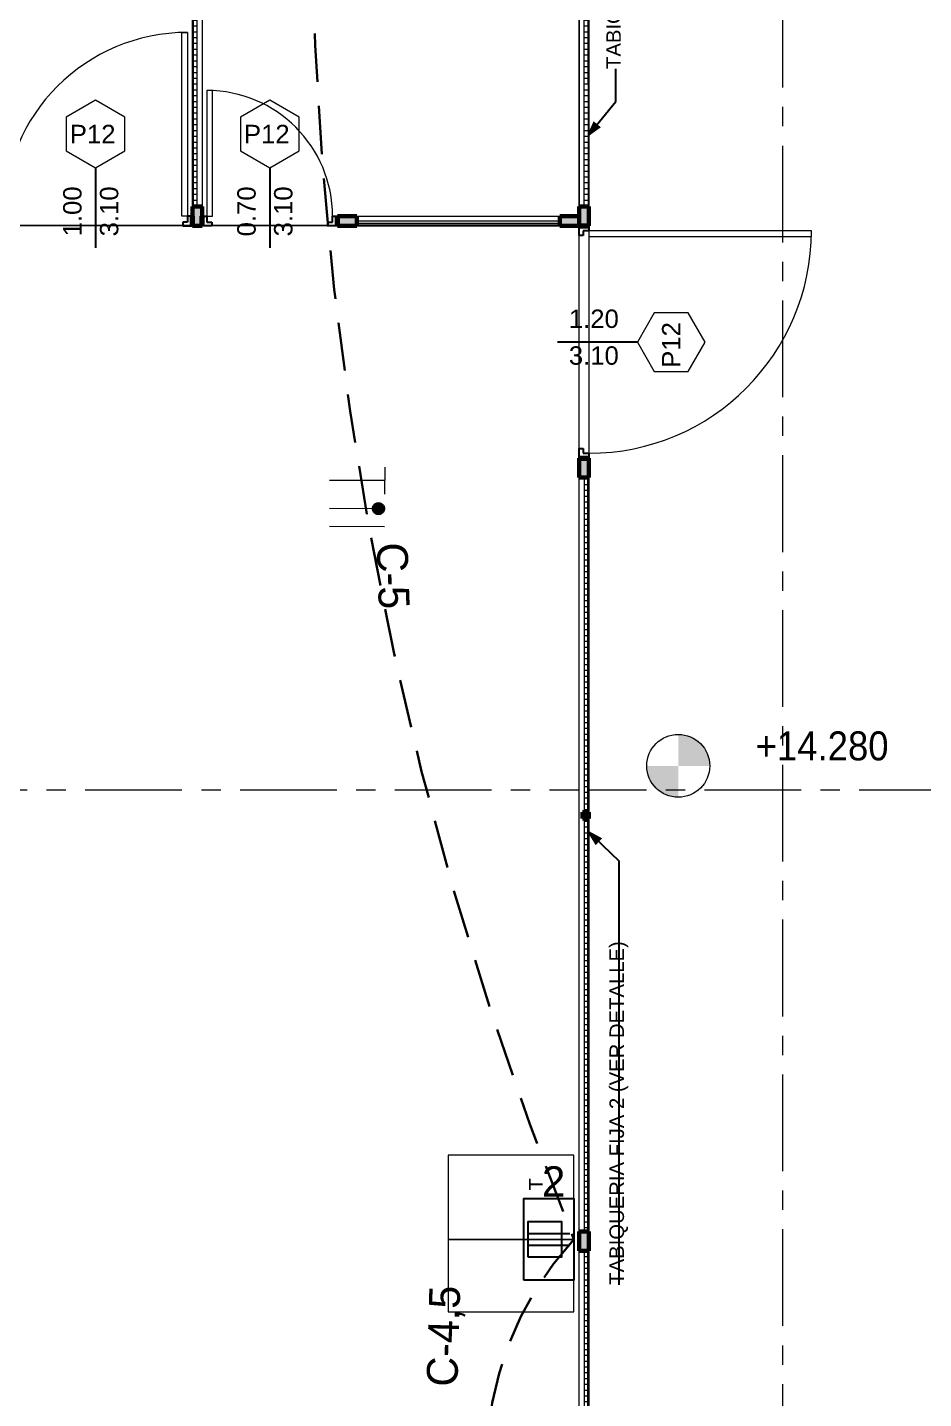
# Model space of a CAD drawing. Header units: inches. Extents: x -19 to 5698, y -728 to 92.
# Drawn here: x 294.67 to 299.3, y 20.54 to 27.62 of the extents above; entities that cross this region are included whole.
import ezdxf

# ---------------------------------------------------------------- set-up
doc = ezdxf.new("R2010")
doc.units = ezdxf.units.IN
doc.header["$MEASUREMENT"] = 0
doc.set_wipeout_variables(frame=1)
for name, pattern in [('CONTINUA', [0]), ('HIDDEN', [0.375, 0.25, -0.125]), ('Punto & Raya', [0.65, 0.5, -0.075, 0, -0.075]), ('RAYITAS', [0.375, 0.25, -0.125]), ('Wipeout_Contour', [1, 0, -1])]:
    doc.linetypes.add(name, pattern=pattern)
doc.layers.get('0').update_dxf_attribs({"color": 61})
for name, color, linetype, lineweight in [('00 conduct tomacorr', 120, 'HIDDEN', 30), ('00 IE CKTO ILUMINACION', 3, 'Continuous', 50), ('00 IE LUZ EMERGENCIA', 253, 'Continuous', 0), ('T-TECHO-E', 150, 'Continuous', 20), ('T.S.', 61, 'Continuous', 25), ('TOMACORRIENTE', 22, 'RAYITAS', 9)]:
    doc.layers.add(name, color=color, linetype=linetype, lineweight=lineweight)
for name, color, linetype in [('02 _ ARQ _ ALB _ Mobiliario', 7, 'Continuous'), ('02 _ ARQ _ ALB _ Muros Interiores', 7, 'Continuous'), ('02 _ ARQ _ ZON _ Espacio.3D', 7, 'Continuous'), ('Acabado - Muros', 7, 'Continuous'), ('Marcador - Secciones', 7, 'Continuous'), ('Notas - Etiquetas', 7, 'Continuous')]:
    doc.layers.add(name, color=color, linetype=linetype)
doc.styles.add('Annotative', font='arial.ttf')
doc.styles.add('Estilo_Generado_4', font='swisse.ttf')
doc.dimstyles.new('Estilo_Generado__8', dxfattribs={"dimtxt": 0.18, "dimasz": 0.0912, "dimexe": 0.18, "dimexo": 0.0625, "dimgap": 0, "dimtad": 0, "dimtih": 1, "dimtoh": 1, "dimdec": 4, "dimzin": 0, "dimdsep": 46, "dimcen": 0.09, "dimadec": 0, "dimazin": 0, "dimtfac": 1, "dimtdec": 4, "dimtmove": 0, "dimatfit": 3, "dimldrblk": 'ARROWHEAD_5', "dimfxl": 1, "dimtolj": 1, "dimtzin": 0, "dimarcsym": 0})
pattern_1 = [(0, (277.50006, 1e-08), (0, 0.03), [])]

# ---------------------------------------------------------------- blocks, each defined once
blk = doc.blocks.new('ARROWHEAD_5')
at = {"linetype": 'Continuous', "lineweight": 0}
blk.add_hatch(color=0, dxfattribs=at).paths.add_polyline_path([(-1, 0.2679), (0, 0), (-1, -0.2679)])
at = {"color": 0, "linetype": 'Continuous', "lineweight": 0}
blk.add_line((0, 0), (-1, 0), dxfattribs=at)
blk = doc.blocks.new('a')
at = {"layer": 'TOMACORRIENTE', "ltscale": 0.05}
h = blk.add_hatch(color=4, dxfattribs=at)
edge = h.paths.add_edge_path()
edge.add_arc((0, 0.0752), 0.0211, 0, 360)
at = {"layer": 'TOMACORRIENTE', "color": 4}
for p, q in [((-0.1455, 0.0963), (-0.0515, 0.0963)), ((-0.0985, 0.0963), (-0.0985, -0.0966)), ((0, 0.0963), (0, -0.0963)), ((0.0623, -0.0963), (0.0623, 0.0963))]:
    blk.add_line(p, q, dxfattribs=at)
blk.add_circle((0, 0.0752), 0.0211, dxfattribs=at)
blk = doc.blocks.new('CABLE 3FACE')
at = {"layer": 'T-TECHO-E', "rotation": 59.94170052614085}
blk.add_blockref('a', (0, 0), dxfattribs=at)
blk = doc.blocks.new('T.S.')
for p, q in [((2755.0914, 1630.1123), (2755.0914, 1629.8975)), ((2755.153, 1630.1123), (2755.153, 1629.8975))]:
    blk.add_line(p, q)
for points in [[(2754.9116, 1630.1338), (2755.3328, 1630.1338), (2755.3328, 1629.8758), (2754.9116, 1629.8758)], [(2755.0298, 1630.1123), (2755.2146, 1630.1123), (2755.2146, 1629.9403), (2755.0298, 1629.9403)]]:
    blk.add_lwpolyline(points, close=True)
at = {"color": 3, "insert": (2755.3768, 1630.1075), "char_height": 0.07, "attachment_point": 1}
blk.add_mtext_dynamic_manual_height_columns('{\\fVerdana|b0|i0|c0|p34;\\C1;T}', width=0.044429, gutter_width=12.5, heights=[0], dxfattribs=at)

msp = doc.modelspace()

# ---------------------------------------------------------------- hatches: boundary and pattern name
at = {"linetype": 'Continuous', "lineweight": 13}
for points in [[(298.0316, 23.8059), (298.1941, 23.8059), (298.1818, 23.8681), (298.1465, 23.9208), (298.0938, 23.956), (298.0316, 23.9684)], [(298.0316, 23.8059), (297.8691, 23.8059), (297.8815, 23.7437), (297.9167, 23.691), (297.9695, 23.6558), (298.0316, 23.6434)]]:
    msp.add_hatch(color=7, dxfattribs=at).paths.add_polyline_path(points)

# ---------------------------------------------------------------- linework, layer by layer
at = {"color": 7, "linetype": 'Continuous', "lineweight": 13}
msp.add_circle((298.0316, 23.8059), 0.1625, dxfattribs=at)
at = {"layer": '02 _ ARQ _ ALB _ Mobiliario', "color": 175, "linetype": 'Continuous', "lineweight": 13, "flags": 128}
for points in [[(297.492, 21.3589), (297.492, 21.7939), (296.842, 21.7939), (296.842, 21.3589)], [(297.492, 21.3589), (296.842, 21.3589), (296.842, 20.9839), (297.492, 20.9839)]]:
    msp.add_lwpolyline(points, close=True, dxfattribs=at)
at = {"layer": '02 _ ARQ _ ALB _ Muros Interiores', "color": 165, "linetype": 'Continuous', "lineweight": 15}
for p, q in [((295.4652, 26.6463), (295.4652, 27.5964)), ((295.4652, 27.5964), (295.4952, 27.5964)), ((295.4952, 27.5964), (295.4952, 26.6463)), ((295.5952, 27.2963), (295.5952, 26.6463)), ((295.6252, 27.2963), (295.5952, 27.2963)), ((295.6252, 26.6463), (295.6252, 27.2963)), ((295.4952, 26.6463), (295.4652, 26.6463)), ((295.5952, 26.6463), (295.6252, 26.6463)), ((298.7201, 26.5713), (297.57, 26.5713)), ((297.57, 26.5713), (297.57, 26.5413)), ((297.57, 26.5413), (298.7201, 26.5413)), ((298.7201, 26.5413), (298.7201, 26.5713))]:
    msp.add_line(p, q, dxfattribs=at)
at = {"layer": '02 _ ARQ _ ALB _ Muros Interiores', "color": 152, "linetype": 'Continuous', "lineweight": 25}
for p, q in [((295.0202, 26.8963), (295.0202, 26.4838)), ((295.9203, 26.8963), (295.9203, 26.4838)), ((297.8201, 25.9963), (297.4076, 25.9963))]:
    msp.add_line(p, q, dxfattribs=at)
at = {"layer": '02 _ ARQ _ ALB _ Muros Interiores', "color": 165, "linetype": 'Continuous', "lineweight": 25}
for p, q in [((295.5202, 26.6463), (295.4952, 26.6463)), ((295.4952, 26.6463), (295.4952, 26.6163)), ((295.5202, 26.5963), (295.5202, 26.6463)), ((295.5702, 26.5963), (295.5702, 26.6463)), ((295.5702, 26.6463), (295.5952, 26.6463)), ((295.5952, 26.6463), (295.5952, 26.6163)), ((296.2453, 26.6163), (296.2453, 26.6463)), ((296.2453, 26.6463), (296.2703, 26.6463)), ((296.2703, 26.6463), (296.2703, 26.5963)), ((295.4952, 26.6163), (295.4702, 26.6163)), ((295.4702, 26.6163), (295.4702, 26.5963)), ((295.4702, 26.5963), (295.5202, 26.5963)), ((295.6202, 26.5963), (295.5702, 26.5963)), ((295.5952, 26.6163), (295.6202, 26.6163)), ((295.6202, 26.6163), (295.6202, 26.5963)), ((296.2203, 26.5963), (296.2203, 26.6163)), ((296.2203, 26.6163), (296.2453, 26.6163)), ((296.2703, 26.5963), (296.2203, 26.5963)), ((297.52, 26.5963), (297.57, 26.5963)), ((297.52, 26.5463), (297.52, 26.5963)), ((297.57, 26.5963), (297.57, 26.5713)), ((297.5401, 26.5463), (297.52, 26.5463)), ((297.57, 26.5713), (297.5401, 26.5713)), ((297.5401, 26.5713), (297.5401, 26.5463)), ((297.52, 25.4463), (297.5401, 25.4463)), ((297.52, 25.3963), (297.52, 25.4463)), ((297.5401, 25.4463), (297.5401, 25.4213)), ((297.57, 25.3963), (297.52, 25.3963)), ((297.5401, 25.4213), (297.57, 25.4213)), ((297.57, 25.4213), (297.57, 25.3963))]:
    msp.add_line(p, q, dxfattribs=at)
at = {"layer": '02 _ ARQ _ ALB _ Muros Interiores', "color": 7, "linetype": 'Continuous', "lineweight": 80}
for p, q in [((295.5202, 26.5963), (295.5202, 26.6463)), ((295.5202, 26.5963), (295.5202, 26.6463)), ((295.5202, 26.5963), (295.5202, 26.6463)), ((295.5702, 26.5963), (295.5702, 26.6463)), ((295.5702, 26.5963), (295.5702, 26.6463)), ((295.5702, 26.5963), (295.5702, 26.6463)), ((296.2703, 26.5963), (296.2703, 26.6463)), ((296.2703, 26.5963), (296.2703, 26.6463)), ((296.2703, 26.5963), (296.2703, 26.6463)), ((297.52, 26.5963), (297.57, 26.5963)), ((297.52, 26.5963), (297.57, 26.5963)), ((297.52, 26.5963), (297.57, 26.5963)), ((297.52, 25.3963), (297.57, 25.3963)), ((297.52, 25.3963), (297.57, 25.3963)), ((297.52, 25.3963), (297.57, 25.3963))]:
    msp.add_line(p, q, dxfattribs=at)
at = {"layer": '02 _ ARQ _ ALB _ Muros Interiores', "color": 251, "linetype": 'Continuous', "lineweight": 13, "flags": 128}
for points in [[(295.0202, 27.2463), (294.8686, 27.1588), (294.8686, 26.9838), (295.0202, 26.8963), (295.1718, 26.9838), (295.1718, 27.1588)], [(295.9203, 27.2463), (295.7687, 27.1588), (295.7687, 26.9838), (295.9203, 26.8963), (296.0718, 26.9838), (296.0718, 27.1588)], [(298.1701, 25.9963), (298.0826, 26.1479), (297.9076, 26.1479), (297.8201, 25.9963), (297.9076, 25.8447), (298.0826, 25.8447)]]:
    msp.add_lwpolyline(points, close=True, dxfattribs=at)
at = {"layer": '02 _ ARQ _ ALB _ Muros Interiores', "color": 165, "linetype": 'Continuous', "lineweight": 15}
for centre, radius, start, end in [((295.4952, 26.6463), 0.9501, 90, 180), ((295.5952, 26.6463), 0.65, 0, 90), ((297.57, 26.5713), 1.15, 270, 0)]:
    msp.add_arc(centre, radius, start, end, dxfattribs=at)
at = {"layer": '02 _ ARQ _ ZON _ Espacio.3D', "color": 254, "linetype": 'Continuous', "lineweight": 0, "flags": 128}
msp.add_lwpolyline([(294.47, 29.7), (285.82, 29.7), (285.82, 26.6), (295.5202, 26.6), (295.5203, 29.7)], close=True, dxfattribs=at)
at = {"layer": '02 _ ARQ _ ZON _ Espacio.3D', "color": 9, "linetype": 'Continuous', "lineweight": 5, "flags": 128}
msp.add_lwpolyline([(295.5703, 29.7), (295.5703, 26.6), (297.5201, 26.5999), (297.5203, 29.6999)], close=True, dxfattribs=at)
at = {"layer": '02 _ ARQ _ ZON _ Espacio.3D', "color": 254, "linetype": 'Continuous', "lineweight": 0, "flags": 128}
msp.add_lwpolyline([(297.57, 29.7), (297.5701, 17.4), (322.07, 17.4)], dxfattribs=at)
msp.add_lwpolyline([(285.82, 11.584, 1.006545), (290.9535, 6.4505), (297.3949, 6.4505), (297.3958, 7.7), (297.6258, 7.7), (297.6258, 6.4505), (302.4195, 6.4505), (302.4195, 7.7), (302.995, 7.7), (302.995, 17.35), (301.67, 17.35), (301.67, 16.9001), (301.07, 16.9), (301.07, 16.2999), (300.57, 16.2998), (300.5701, 17.35), (297.5201, 17.35), (297.5201, 26.5963), (285.82, 26.5963), (285.82, 22.7663), (287.07, 22.7663), (287.07, 22.4977), (285.82, 22.4977)], format="xyb", close=True, dxfattribs=at)
at = {"layer": 'Acabado - Muros', "color": 7, "linetype": 'Continuous', "lineweight": 60}
for p, q in [((296.2702, 26.6463), (296.2702, 26.5963)), ((297.52, 26.6463), (297.52, 26.5963)), ((295.5702, 26.5963), (295.5202, 26.5963)), ((297.57, 26.5963), (297.52, 26.5963)), ((297.57, 25.3963), (297.52, 25.3963))]:
    msp.add_line(p, q, dxfattribs=at)
at = {"layer": 'Marcador - Secciones', "color": 251, "linetype": 'Punto & Raya', "lineweight": 13, "true_color": 0x636466}
for p, q in [((298.5701, 46.2111), (298.5701, 0.8878)), ((282.1667, 23.6815), (306.4527, 23.6815))]:
    msp.add_line(p, q, dxfattribs=at)

# ---------------------------------------------------------------- block references
at = {"layer": '00 conduct tomacorr', "xscale": 1.47256122672843, "yscale": 1.47256122672843, "zscale": 1.47256122672843, "rotation": 209.7894777823319}
msp.add_blockref('CABLE 3FACE', (296.3714, 25.1357, -0.0006), dxfattribs=at)

# ---------------------------------------------------------------- texts
at = {"color": 7, "lineweight": 13, "insert": (298.4316, 23.832), "char_height": 0.15, "attachment_point": 7, "style": 'Estilo_Generado_4'}
msp.add_mtext('\\A1;{\\W0.900000x;\\pql;\\fSwis721 Ex BT|b0|i0|c0|p34;+14.280}', dxfattribs=at)
at = {"layer": '00 IE CKTO ILUMINACION', "color": 4, "linetype": 'CONTINUA', "lineweight": 15}
for s, rotation, p in [('C-5', 272.0228, (296.4724, 24.9574, -0.0007)), ('C-4,5', 88.34923, (296.8899, 20.5957, -0.0013))]:
    msp.add_text(s, height=0.15962, rotation=rotation, dxfattribs=at).set_placement(p)
at = {"layer": '00 IE LUZ EMERGENCIA', "style": 'Annotative'}
msp.add_attdef('2', (297.3267, 21.5802, -0.0007), '', height=0.1562, dxfattribs=at)
at = {"layer": '02 _ ARQ _ ALB _ Muros Interiores', "color": 5, "lineweight": 25, "char_height": 0.095, "attachment_point": 7, "style": 'Estilo_Generado_4'}
for s, insert in [('\\A1;{\\pql;\\pt0;\\fSwis721 Ex BT|b0|i0|c0|p34;P12\\fSwis721 Ex BT|b0|i0|c0|p34;\\fSwis721 Ex BT|b0|i0|c0|p34;\\fSwis721 Ex BT|b0|i0|c0|p34;}', (294.8869, 27.0238)), ('\\A1;{\\pql;\\pt0;\\fSwis721 Ex BT|b0|i0|c0|p34;P12\\fSwis721 Ex BT|b0|i0|c0|p34;\\fSwis721 Ex BT|b0|i0|c0|p34;\\fSwis721 Ex BT|b0|i0|c0|p34;}', (295.7869, 27.0238)), ('\\A1;{\\pql;\\pt0;\\fSwis721 Ex BT|b0|i0|c0|p34;1.20\\fSwis721 Ex BT|b0|i0|c0|p34;\\A1{\\H.66x;\\S^  ;}\\fSwis721 Ex BT|b0|i0|c0|p34;\\fSwis721 Ex BT|b0|i0|c0|p34;}', (297.4661, 26.0413)), ('\\A1;{\\pql;\\pt0;\\fSwis721 Ex BT|b0|i0|c0|p34;3.10\\fSwis721 Ex BT|b0|i0|c0|p34;\\A1{\\H.66x;\\S^  ;}\\fSwis721 Ex BT|b0|i0|c0|p34;\\fSwis721 Ex BT|b0|i0|c0|p34;}', (297.4661, 25.8513))]:
    msp.add_mtext(s, dxfattribs=dict(at, insert=insert))
at = {"layer": '02 _ ARQ _ ALB _ Muros Interiores', "color": 5, "lineweight": 25, "char_height": 0.095, "attachment_point": 7, "rotation": 90, "style": 'Estilo_Generado_4'}
for s, insert in [('\\A1;{\\pql;\\pt0;\\fSwis721 Ex BT|b0|i0|c0|p34;1.00\\fSwis721 Ex BT|b0|i0|c0|p34;\\A1{\\H.66x;\\S^  ;}\\fSwis721 Ex BT|b0|i0|c0|p34;\\fSwis721 Ex BT|b0|i0|c0|p34;}', (294.9752, 26.5423)), ('\\A1;{\\pql;\\pt0;\\fSwis721 Ex BT|b0|i0|c0|p34;3.10\\fSwis721 Ex BT|b0|i0|c0|p34;\\A1{\\H.66x;\\S^  ;}\\fSwis721 Ex BT|b0|i0|c0|p34;\\fSwis721 Ex BT|b0|i0|c0|p34;}', (295.1652, 26.5423)), ('\\A1;{\\pql;\\pt0;\\fSwis721 Ex BT|b0|i0|c0|p34;0.70\\fSwis721 Ex BT|b0|i0|c0|p34;\\A1{\\H.66x;\\S^  ;}\\fSwis721 Ex BT|b0|i0|c0|p34;\\fSwis721 Ex BT|b0|i0|c0|p34;}', (295.8752, 26.5423)), ('\\A1;{\\pql;\\pt0;\\fSwis721 Ex BT|b0|i0|c0|p34;3.10\\fSwis721 Ex BT|b0|i0|c0|p34;\\A1{\\H.66x;\\S^  ;}\\fSwis721 Ex BT|b0|i0|c0|p34;\\fSwis721 Ex BT|b0|i0|c0|p34;}', (296.0652, 26.5423)), ('\\A1;{\\pql;\\pt0;\\fSwis721 Ex BT|b0|i0|c0|p34;P12\\fSwis721 Ex BT|b0|i0|c0|p34;\\fSwis721 Ex BT|b0|i0|c0|p34;\\fSwis721 Ex BT|b0|i0|c0|p34;}', (298.0426, 25.863))]:
    msp.add_mtext(s, dxfattribs=dict(at, insert=insert))
at = {"layer": 'Notas - Etiquetas', "color": 171, "linetype": 'Continuous', "lineweight": 13, "char_height": 0.075, "attachment_point": 4, "style": 'Estilo_Generado_4'}
for insert, rotation in [((297.7083, 27.4075), 90.00007), ((297.7249, 21.1241), 89.99998)]:
    msp.add_mtext('\\A1;{\\pql;\\fSwis721 Ex BT|b0|i0|c0|p34;TABIQUERIA FIJA 2 (VER DETALLE)\\fSwis721 Ex BT|b0|i0|c0|p34; }', dxfattribs=dict(at, insert=insert, rotation=rotation))

# ---------------------------------------------------------------- leaders
at = {"layer": 'Notas - Etiquetas', "color": 144, "linetype": 'Continuous', "lineweight": 13, "annotation_type": 0, "has_hookline": 1, "text_width": 1.9482}
for points, hookline_direction, horizontal_direction in [([(297.555, 27.051), (297.7083, 27.2388), (297.7083, 27.4075)], 0, (-1e-06, 1, 0)), ([(297.555, 23.4765), (297.7249, 23.3158), (297.7249, 21.1241)], 1, (0, 1, 0))]:
    msp.add_leader(points, dimstyle='Estilo_Generado__8', dxfattribs=dict(at, hookline_direction=hookline_direction, horizontal_direction=horizontal_direction))

# ---------------------------------------------------------------- next in the draw order: wipeouts: each hides what was drawn before it
at = {"color": 254, "linetype": 'Wipeout_Contour', "lineweight": 0, "ltscale": 14581.977977}
msp.add_wipeout([(295.5202, 27.9584), (295.5202, 26.6963), (295.5702, 26.6963), (295.5702, 27.9749), (295.5532, 27.9749), (295.5532, 27.9584)], dxfattribs=at).dxf.layer = 'Acabado - Muros'
at = {"color": 254, "linetype": 'Wipeout_Contour', "lineweight": 0, "ltscale": 14594.584002}
msp.add_wipeout([(297.52, 27.9749), (297.52, 26.6963), (297.57, 26.6963), (297.57, 27.9584), (297.537, 27.9584), (297.537, 27.9749)], dxfattribs=at).dxf.layer = 'Acabado - Muros'
at = {"color": 254, "linetype": 'Wipeout_Contour', "lineweight": 0, "ltscale": 9726.871711}
msp.add_wipeout([(297.4201, 26.5963), (297.4201, 26.6463), (296.3702, 26.6463), (296.3702, 26.5963)], dxfattribs=at).dxf.layer = 'Acabado - Muros'
at = {"color": 254, "linetype": 'Wipeout_Contour', "lineweight": 0, "ltscale": 14594.346629}
msp.add_wipeout([(297.52, 25.2963), (297.52, 23.55), (297.537, 23.55), (297.537, 23.5665), (297.57, 23.5665), (297.57, 25.2963)], dxfattribs=at).dxf.layer = 'Acabado - Muros'
at = {"color": 254, "linetype": 'Wipeout_Contour', "lineweight": 0, "ltscale": 14594.117274}
msp.add_wipeout([(297.57, 21.3), (297.52, 21.3), (297.52, 19.15), (297.537, 19.15), (297.537, 19.1665), (297.57, 19.1665)], dxfattribs=at).dxf.layer = 'Acabado - Muros'

# ---------------------------------------------------------------- next in the draw order: linework, layer by layer
at = {"layer": '00 conduct tomacorr'}
msp.add_arc((298.7456, 20.2055, 0.0013), 1.7035, 137.38452, 222.61548, dxfattribs=at)
at = {"layer": 'Acabado - Muros', "color": 251, "linetype": 'Continuous', "lineweight": 13, "flags": 128}
for points in [[(295.5703, 29.6), (295.5702, 27.9749), (295.5702, 26.6963)], [(297.52, 29.6), (297.52, 27.9749), (297.52, 26.6963)], [(295.5202, 27.9584), (295.5202, 26.6963)], [(297.57, 27.9584), (297.57, 26.6963)], [(296.3702, 26.6463), (297.4201, 26.6463)], [(296.3702, 26.5963), (297.4201, 26.5963)], [(297.52, 17.5), (297.52, 19.15), (297.52, 21.3)], [(297.57, 19.1665), (297.57, 21.3)]]:
    msp.add_lwpolyline(points, dxfattribs=at)

# ---------------------------------------------------------------- next in the draw order: wipeouts: each hides what was drawn before it
at = {"color": 254, "linetype": 'Wipeout_Contour', "lineweight": 0, "ltscale": 14594.290155}
msp.add_wipeout([(297.52, 23.55), (297.52, 21.4), (297.57, 21.4), (297.57, 23.5335), (297.537, 23.5335), (297.537, 23.55)], dxfattribs=at).dxf.layer = 'Acabado - Muros'

# ---------------------------------------------------------------- next in the draw order: linework, layer by layer
at = {"layer": 'Acabado - Muros', "color": 251, "linetype": 'Continuous', "lineweight": 13, "flags": 128}
for points in [[(297.52, 21.4), (297.52, 23.55), (297.52, 25.2963)], [(297.57, 23.5665), (297.57, 25.2963)], [(297.57, 21.4), (297.57, 23.5335)]]:
    msp.add_lwpolyline(points, dxfattribs=at)

# ---------------------------------------------------------------- next in the draw order: block references
at = {"layer": 'T.S.', "rotation": 90}
msp.add_blockref('T.S.', (1927.3678, -2733.7632, 0.0006), dxfattribs=at)

# ---------------------------------------------------------------- next in the draw order: wipeouts: each hides what was drawn before it
at = {"color": 254, "linetype": 'Wipeout_Contour', "lineweight": 0, "ltscale": 9721.46413}
msp.add_wipeout([(295.5252, 26.6963), (295.5452, 26.6963), (295.5452, 27.9584), (295.5252, 27.9584)], dxfattribs=at).dxf.layer = 'Acabado - Muros'
at = {"color": 254, "linetype": 'Wipeout_Contour', "lineweight": 0, "ltscale": 9729.542827}
msp.add_wipeout([(297.5651, 26.6963), (297.565, 27.9584), (297.545, 27.9584), (297.5451, 26.6963)], dxfattribs=at).dxf.layer = 'Acabado - Muros'
at = {"color": 254, "linetype": 'Wipeout_Contour', "lineweight": 0, "ltscale": 9726.871273}
msp.add_wipeout([(297.4201, 26.6013), (297.4201, 26.6213), (296.3702, 26.6213), (296.3702, 26.6013)], dxfattribs=at).dxf.layer = 'Acabado - Muros'
at = {"color": 254, "linetype": 'Wipeout_Contour', "lineweight": 0, "ltscale": 9729.265997}
msp.add_wipeout([(297.565, 21.3), (297.545, 21.3), (297.545, 19.1665), (297.565, 19.1665)], dxfattribs=at).dxf.layer = 'Acabado - Muros'

# ---------------------------------------------------------------- next in the draw order: hatches: boundary and pattern name
at = {"layer": 'Acabado - Muros', "linetype": 'Continuous', "lineweight": 0}
h = msp.add_hatch(dxfattribs=at)
h.set_pattern_fill('CONTRACHAPADO_0002', color=254, style=0, pattern_type=2)
h.set_pattern_definition(pattern_1)
h.paths.add_polyline_path([(295.5252, 26.6963), (295.5452, 26.6963), (295.5452, 27.9584), (295.5252, 27.9584)])
h = msp.add_hatch(dxfattribs=at)
h.set_pattern_fill('CONTRACHAPADO_0002', color=254, style=0, pattern_type=2)
h.set_pattern_definition(pattern_1)
h.paths.add_polyline_path([(297.5651, 26.6963), (297.565, 27.9584), (297.545, 27.9584), (297.5451, 26.6963)])
for points in [[(295.5202, 26.6963), (295.5202, 26.5963), (295.5702, 26.5963), (295.5702, 26.6963)], [(296.3702, 26.5963), (296.3702, 26.6463), (296.2702, 26.6463), (296.2702, 26.5963)], [(297.4201, 26.5963), (297.52, 26.5963), (297.52, 26.6463), (297.4201, 26.6463)], [(297.57, 26.6963), (297.52, 26.6963), (297.52, 26.5963), (297.57, 26.5963)]]:
    msp.add_hatch(color=254, dxfattribs=at).paths.add_polyline_path(points)
h = msp.add_hatch(dxfattribs=at)
h.set_pattern_fill('CONTRACHAPADO_0002', color=254, style=0, pattern_type=2)
h.set_pattern_definition(pattern_1)
h.paths.add_polyline_path([(297.4201, 26.6013), (297.4201, 26.6213), (296.3702, 26.6213), (296.3702, 26.6013)])
h = msp.add_hatch(dxfattribs=at)
h.set_pattern_fill('CONTRACHAPADO_0002', color=254, style=0, pattern_type=2)
h.set_pattern_definition(pattern_1)
h.paths.add_polyline_path([(297.565, 21.3), (297.545, 21.3), (297.545, 19.1665), (297.565, 19.1665)])

# ---------------------------------------------------------------- next in the draw order: linework, layer by layer
at = {"layer": '00 conduct tomacorr'}
msp.add_arc((314.9179, 28.3653), 18.7817, 170.9232, 201.90333, dxfattribs=at)
at = {"layer": 'Acabado - Muros', "color": 7, "linetype": 'Continuous', "lineweight": 60}
for p, q in [((295.5202, 26.6963), (295.5202, 26.5963)), ((295.5702, 26.6963), (295.5202, 26.6963)), ((295.5702, 26.6963), (295.5702, 26.5963)), ((296.3702, 26.6463), (296.2702, 26.6463)), ((296.3702, 26.6463), (296.3702, 26.5963)), ((297.4201, 26.6463), (297.4201, 26.5963)), ((297.52, 26.6463), (297.4201, 26.6463)), ((297.52, 26.6963), (297.52, 26.5963)), ((297.57, 26.6963), (297.52, 26.6963)), ((297.57, 26.6963), (297.57, 26.5963)), ((296.3702, 26.5963), (296.2702, 26.5963)), ((297.52, 26.5963), (297.4201, 26.5963)), ((297.57, 21.3), (297.52, 21.3))]:
    msp.add_line(p, q, dxfattribs=at)
at = {"layer": 'Acabado - Muros', "color": 7, "linetype": 'Continuous', "lineweight": 13, "flags": 128}
for points in [[(295.5252, 26.6963), (295.5452, 26.6963), (295.5452, 27.9584), (295.5252, 27.9584)], [(297.5651, 26.6963), (297.5451, 26.6963), (297.545, 27.9584), (297.565, 27.9584)], [(297.4201, 26.6013), (297.4201, 26.6213), (296.3702, 26.6213), (296.3702, 26.6013)], [(297.565, 21.3), (297.545, 21.3), (297.545, 19.1665), (297.565, 19.1665)]]:
    msp.add_lwpolyline(points, close=True, dxfattribs=at)

# ---------------------------------------------------------------- next in the draw order: wipeouts: each hides what was drawn before it
at = {"color": 254, "linetype": 'Wipeout_Contour', "lineweight": 0, "ltscale": 9729.344418}
msp.add_wipeout([(297.565, 23.5335), (297.545, 23.5335), (297.545, 21.4), (297.565, 21.4)], dxfattribs=at).dxf.layer = 'Acabado - Muros'

# ---------------------------------------------------------------- next in the draw order: hatches: boundary and pattern name
at = {"layer": 'Acabado - Muros', "linetype": 'Continuous', "lineweight": 0}
h = msp.add_hatch(dxfattribs=at)
h.set_pattern_fill('CONTRACHAPADO_0002', color=254, style=0, pattern_type=2)
h.set_pattern_definition(pattern_1)
h.paths.add_polyline_path([(297.565, 23.5335), (297.545, 23.5335), (297.545, 21.4), (297.565, 21.4)])
msp.add_hatch(color=254, dxfattribs=at).paths.add_polyline_path([(297.52, 21.4), (297.52, 21.3), (297.57, 21.3), (297.57, 21.4)])

# ---------------------------------------------------------------- next in the draw order: linework, layer by layer
at = {"layer": 'Acabado - Muros', "color": 7, "linetype": 'Continuous', "lineweight": 60}
for p, q in [((297.52, 21.4), (297.52, 21.3)), ((297.57, 21.4), (297.52, 21.4)), ((297.57, 21.4), (297.57, 21.3))]:
    msp.add_line(p, q, dxfattribs=at)
at = {"layer": 'Acabado - Muros', "color": 7, "linetype": 'Continuous', "lineweight": 13, "flags": 128}
msp.add_lwpolyline([(297.565, 23.5335), (297.545, 23.5335), (297.545, 21.4), (297.565, 21.4)], close=True, dxfattribs=at)

# ---------------------------------------------------------------- next in the draw order: wipeouts: each hides what was drawn before it
at = {"color": 254, "linetype": 'Wipeout_Contour', "lineweight": 0, "ltscale": 9729.419863}
msp.add_wipeout([(297.565, 25.2963), (297.545, 25.2963), (297.545, 23.5665), (297.565, 23.5665)], dxfattribs=at).dxf.layer = 'Acabado - Muros'

# ---------------------------------------------------------------- next in the draw order: hatches: boundary and pattern name
at = {"layer": 'Acabado - Muros', "linetype": 'Continuous', "lineweight": 0}
for points in [[(297.57, 25.2963), (297.57, 25.3963), (297.52, 25.3963), (297.52, 25.2963)], [(297.537, 23.5665), (297.537, 23.5335), (297.57, 23.5335), (297.57, 23.5665)]]:
    msp.add_hatch(color=254, dxfattribs=at).paths.add_polyline_path(points)
h = msp.add_hatch(dxfattribs=at)
h.set_pattern_fill('CONTRACHAPADO_0002', color=254, style=0, pattern_type=2)
h.set_pattern_definition(pattern_1)
h.paths.add_polyline_path([(297.565, 25.2963), (297.545, 25.2963), (297.545, 23.5665), (297.565, 23.5665)])

# ---------------------------------------------------------------- next in the draw order: linework, layer by layer
at = {"layer": 'Acabado - Muros', "color": 7, "linetype": 'Continuous', "lineweight": 60}
for p, q in [((297.52, 25.3963), (297.52, 25.2963)), ((297.57, 25.3963), (297.57, 25.2963)), ((297.57, 25.2963), (297.52, 25.2963)), ((297.537, 23.5665), (297.537, 23.5335)), ((297.57, 23.5665), (297.537, 23.5665)), ((297.57, 23.5335), (297.537, 23.5335)), ((297.57, 23.5665), (297.57, 23.5335))]:
    msp.add_line(p, q, dxfattribs=at)
at = {"layer": 'Acabado - Muros', "color": 7, "linetype": 'Continuous', "lineweight": 13, "flags": 128}
msp.add_lwpolyline([(297.565, 25.2963), (297.545, 25.2963), (297.545, 23.5665), (297.565, 23.5665)], close=True, dxfattribs=at)

doc.saveas('drawing.dxf')
